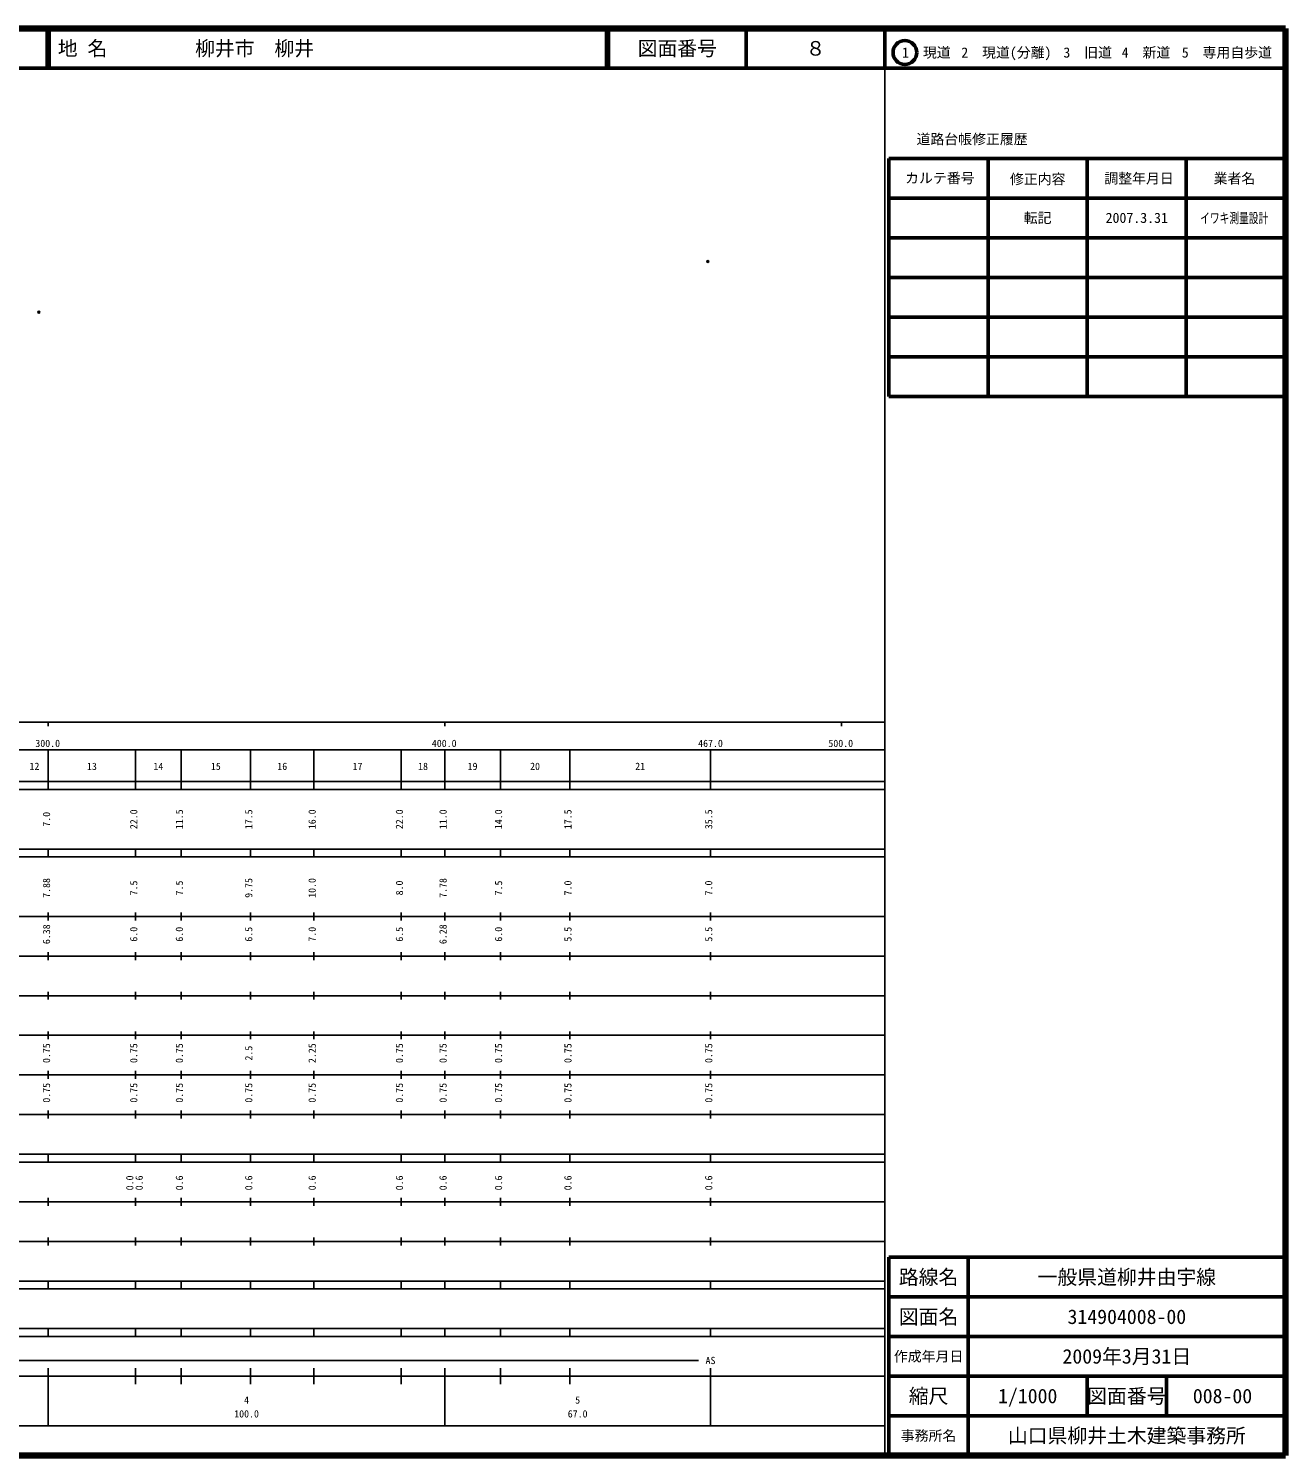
# Model space of a CAD drawing. Units: millimetres on the paper. Extents: x 40 to 680, y 20 to 380.
# Drawn here: x 363 to 680, y 20 to 380 of the extents above; entities that cross this region are included whole.
import ezdxf
from ezdxf.enums import TextEntityAlignment as Align

# ---------------------------------------------------------------- set-up
doc = ezdxf.new("R2010")
doc.units = ezdxf.units.MM
doc.header["$PDMODE"] = 32
doc.header["$PDSIZE"] = 0.5
doc.layers.add('M-OTRS', color=6, linetype='Continuous')
doc.layers.add('M-TTL-TXT', color=7, linetype='Continuous')
for name, color, linetype, lineweight in [('M-TTL', 2, 'Continuous', 140), ('M-TTL-BAND', 7, 'Continuous', 25), ('M-TTL-FRAM', 2, 'Continuous', 50), ('M-TTL-LINE', 7, 'Continuous', 50)]:
    doc.layers.add(name, color=color, linetype=linetype, lineweight=lineweight)
doc.styles.add('ＭＳ ゴシック', font='')
doc.styles.get('ＭＳ ゴシック').set_extended_font_data('MS Gothic')

msp = doc.modelspace()

# ---------------------------------------------------------------- linework, layer by layer
at = {"layer": 'M-OTRS'}
for p in [(534.314, 321.227), (365.612, 308.447)]:
    msp.add_point(p, dxfattribs=at)
at = {"layer": 'M-TTL'}
for p, q in [((680, 380), (40, 380)), ((680, 20), (680, 380)), ((40, 20), (680, 20))]:
    msp.add_line(p, q, dxfattribs=at)
at = {"layer": 'M-TTL-BAND'}
for p, q in [((579, 20), (579, 370)), ((40, 205), (579, 205)), ((368, 205), (368, 204)), ((468, 205), (468, 204)), ((568, 205), (568, 204)), ((68, 198), (579, 198)), ((368, 188), (368, 198)), ((390, 188), (390, 198)), ((401.5, 188), (401.5, 198)), ((419, 188), (419, 198)), ((435, 188), (435, 198)), ((457, 188), (457, 198)), ((468, 188), (468, 198)), ((482, 188), (482, 198)), ((499.5, 188), (499.5, 198)), ((535, 188), (535, 198)), ((40, 190), (579, 190)), ((40, 188), (579, 188)), ((40, 173), (579, 173)), ((368, 171), (368, 173)), ((390, 171), (390, 173)), ((401.5, 171), (401.5, 173)), ((419, 171), (419, 173)), ((435, 171), (435, 173)), ((457, 171), (457, 173)), ((468, 171), (468, 173)), ((482, 171), (482, 173)), ((499.5, 171), (499.5, 173)), ((535, 171), (535, 173)), ((40, 171), (579, 171)), ((40, 156), (579, 156)), ((368, 155), (368, 157)), ((390, 155), (390, 157)), ((401.5, 155), (401.5, 157)), ((419, 155), (419, 157)), ((435, 155), (435, 157)), ((457, 155), (457, 157)), ((468, 155), (468, 157)), ((482, 155), (482, 157)), ((499.5, 155), (499.5, 157)), ((535, 155), (535, 157)), ((46, 146), (579, 146)), ((368, 145), (368, 147)), ((390, 145), (390, 147)), ((401.5, 145), (401.5, 147)), ((419, 145), (419, 147)), ((435, 145), (435, 147)), ((457, 145), (457, 147)), ((468, 145), (468, 147)), ((482, 145), (482, 147)), ((499.5, 145), (499.5, 147)), ((535, 145), (535, 147)), ((368, 135), (368, 137)), ((390, 135), (390, 137)), ((401.5, 135), (401.5, 137)), ((419, 135), (419, 137)), ((435, 135), (435, 137)), ((457, 135), (457, 137)), ((468, 135), (468, 137)), ((482, 135), (482, 137)), ((499.5, 135), (499.5, 137)), ((535, 135), (535, 137)), ((52, 136), (579, 136)), ((46, 126), (579, 126)), ((368, 125), (368, 127)), ((390, 125), (390, 127)), ((401.5, 125), (401.5, 127)), ((419, 125), (419, 127)), ((435, 125), (435, 127)), ((457, 125), (457, 127)), ((468, 125), (468, 127)), ((482, 125), (482, 127)), ((499.5, 125), (499.5, 127)), ((535, 125), (535, 127)), ((52, 116), (579, 116)), ((368, 115), (368, 117)), ((390, 115), (390, 117)), ((401.5, 115), (401.5, 117)), ((419, 115), (419, 117)), ((435, 115), (435, 117)), ((457, 115), (457, 117)), ((468, 115), (468, 117)), ((482, 115), (482, 117)), ((499.5, 115), (499.5, 117)), ((535, 115), (535, 117)), ((46, 106), (579, 106)), ((368, 105), (368, 107)), ((390, 105), (390, 107)), ((401.5, 105), (401.5, 107)), ((419, 105), (419, 107)), ((435, 105), (435, 107)), ((457, 105), (457, 107)), ((468, 105), (468, 107)), ((482, 105), (482, 107)), ((499.5, 105), (499.5, 107)), ((535, 105), (535, 107)), ((40, 96), (579, 96)), ((40, 94), (579, 94)), ((368, 94), (368, 96)), ((390, 94), (390, 96)), ((401.5, 94), (401.5, 96)), ((419, 94), (419, 96)), ((435, 94), (435, 96)), ((457, 94), (457, 96)), ((468, 94), (468, 96)), ((482, 94), (482, 96)), ((499.5, 94), (499.5, 96)), ((535, 94), (535, 96)), ((49, 84), (579, 84)), ((368, 83), (368, 85)), ((390, 83), (390, 85)), ((401.5, 83), (401.5, 85)), ((419, 83), (419, 85)), ((435, 83), (435, 85)), ((457, 83), (457, 85)), ((468, 83), (468, 85)), ((482, 83), (482, 85)), ((499.5, 83), (499.5, 85)), ((535, 83), (535, 85)), ((40, 74), (579, 74)), ((368, 73), (368, 75)), ((390, 73), (390, 75)), ((401.5, 73), (401.5, 75)), ((419, 73), (419, 75)), ((435, 73), (435, 75)), ((457, 73), (457, 75)), ((468, 73), (468, 75)), ((482, 73), (482, 75)), ((499.5, 73), (499.5, 75)), ((535, 73), (535, 75)), ((40, 64), (579, 64)), ((40, 62), (579, 62)), ((368, 62), (368, 64)), ((390, 62), (390, 64)), ((401.5, 62), (401.5, 64)), ((419, 62), (419, 64)), ((435, 62), (435, 64)), ((457, 62), (457, 64)), ((468, 62), (468, 64)), ((482, 62), (482, 64)), ((499.5, 62), (499.5, 64)), ((535, 62), (535, 64)), ((40, 52), (579, 52)), ((368, 50), (368, 52)), ((390, 50), (390, 52)), ((401.5, 50), (401.5, 52)), ((419, 50), (419, 52)), ((435, 50), (435, 52)), ((457, 50), (457, 52)), ((468, 50), (468, 52)), ((482, 50), (482, 52)), ((499.5, 50), (499.5, 52)), ((535, 50), (535, 52)), ((40, 50), (579, 50)), ((71, 44), (532, 44)), ((40, 40), (579, 40)), ((368, 27.5), (368, 42)), ((390, 38), (390, 42)), ((401.5, 38), (401.5, 42)), ((419, 38), (419, 42)), ((435, 38), (435, 42)), ((457, 38), (457, 42)), ((468, 27.5), (468, 42)), ((482, 38), (482, 42)), ((499.5, 38), (499.5, 42)), ((535, 27.5), (535, 42)), ((68, 27.5), (579, 27.5))]:
    msp.add_line(p, q, dxfattribs=at)
at = {"layer": 'M-TTL-FRAM'}
for p, q in [((580, 347.197), (580, 287.197)), ((580, 347.197), (680, 347.197)), ((580, 287.197), (680, 287.197)), ((680, 70), (580, 70)), ((580, 70), (580, 20))]:
    msp.add_line(p, q, dxfattribs=at)
at = {"layer": 'M-TTL-LINE'}
for p, q in [((367.75, 380), (367.75, 370)), ((368.25, 380), (368.25, 370)), ((508.747, 380), (508.747, 370)), ((509.247, 380), (509.247, 370)), ((543.997, 380), (543.997, 370)), ((579, 380), (579, 370)), ((40, 370), (680, 370)), ((605, 347.197), (605, 287.197)), ((630, 347.197), (630, 287.197)), ((655, 347.197), (655, 287.197)), ((580, 337.197), (680, 337.197)), ((580, 327.197), (680, 327.197)), ((580, 317.197), (680, 317.197)), ((580, 307.197), (680, 307.197)), ((580, 297.197), (680, 297.197)), ((600, 70), (600, 20)), ((680, 60), (580, 60)), ((680, 50), (580, 50)), ((680, 40), (580, 40)), ((630, 40), (630, 30)), ((650, 40), (650, 30)), ((680, 30), (580, 30))]:
    msp.add_line(p, q, dxfattribs=at)
msp.add_circle((584.031, 373.958), 3, dxfattribs=at)

# ---------------------------------------------------------------- texts
at = {"layer": 'M-TTL-BAND', "style": 'ＭＳ ゴシック'}
for s, p in [('300.0', (367.844, 198.195)), ('400.0', (467.844, 198.195)), ('467.0', (535, 198.195)), ('500.0', (567.844, 198.195)), ('12', (364.5, 192.405)), ('13', (379, 192.405)), ('14', (395.75, 192.405)), ('15', (410.25, 192.405)), ('16', (427, 192.405)), ('17', (446, 192.405)), ('18', (462.5, 192.405)), ('19', (475, 192.405)), ('20', (490.75, 192.405)), ('21', (517.25, 192.405)), ('AS', (535, 42.5)), ('4', (418, 32.523)), ('5', (501.5, 32.523)), ('100.0', (418, 29.033)), ('67.0', (501.5, 29.033))]:
    msp.add_text(s, height=1.833, dxfattribs=at).set_placement(p, align=Align.BOTTOM_CENTER)
for s, p in [('7.0', (369, 180.5)), ('22.0', (391, 180.5)), ('11.5', (402.5, 180.5)), ('17.5', (420, 180.5)), ('16.0', (436, 180.5)), ('22.0', (458, 180.5)), ('11.0', (469, 180.5)), ('14.0', (483, 180.5)), ('17.5', (500.5, 180.5)), ('35.5', (536, 180.5)), ('7.88', (369, 163.174)), ('7.5', (391, 163.174)), ('7.5', (402.5, 163.174)), ('9.75', (420, 163.174)), ('10.0', (436, 163.174)), ('8.0', (458, 163.174)), ('7.78', (469, 163.174)), ('7.5', (483, 163.174)), ('7.0', (500.5, 163.174)), ('7.0', (536, 163.174)), ('6.38', (369, 151.5)), ('6.0', (391, 151.5)), ('6.0', (402.5, 151.5)), ('6.5', (420, 151.5)), ('7.0', (436, 151.5)), ('6.5', (458, 151.5)), ('6.28', (469, 151.5)), ('6.0', (483, 151.5)), ('5.5', (500.5, 151.5)), ('5.5', (536, 151.5)), ('0.75', (369, 121.5)), ('0.75', (391, 121.5)), ('0.75', (402.5, 121.5)), ('2.5', (420, 121.5)), ('2.25', (436, 121.5)), ('0.75', (458, 121.5)), ('0.75', (469, 121.5)), ('0.75', (483, 121.5)), ('0.75', (500.5, 121.5)), ('0.75', (536, 121.5)), ('0.75', (369, 111.5)), ('0.75', (391, 111.5)), ('0.75', (402.5, 111.5)), ('0.75', (420, 111.5)), ('0.75', (436, 111.5)), ('0.75', (458, 111.5)), ('0.75', (469, 111.5)), ('0.75', (483, 111.5)), ('0.75', (500.5, 111.5)), ('0.75', (536, 111.5)), ('0.0', (390, 88.764)), ('0.6', (392.37, 88.764)), ('0.6', (402.5, 88.764)), ('0.6', (420, 88.764)), ('0.6', (436, 88.764)), ('0.6', (458, 88.764)), ('0.6', (469, 88.764)), ('0.6', (483, 88.764)), ('0.6', (500.5, 88.764)), ('0.6', (536, 88.764))]:
    msp.add_text(s, height=1.833, rotation=90, dxfattribs=at).set_placement(p, align=Align.BOTTOM_CENTER)
at = {"layer": 'M-TTL-TXT', "style": 'ＭＳ ゴシック'}
for s, p in [('地 名', (370.38, 375)), ('柳井市\u3000柳井', (405.024, 375))]:
    msp.add_text(s, height=3.666, dxfattribs=at).set_placement(p, align=Align.MIDDLE_LEFT)
for s, height, p in [('図面番号', 3.666, (526.622, 375)), ('８', 3.666, (561.497, 375)), ('1\u3000現道', 2.566, (589.448, 373.958)), ('2\u3000現道(分離)', 2.566, (609.619, 373.958)), ('3\u3000旧道', 2.566, (630.121, 373.958)), ('4\u3000新道', 2.566, (644.824, 373.958)), ('5\u3000専用自歩道', 2.566, (665.228, 373.958)), ('道路台帳修正履歴', 2.566, (600.968, 352.113)), ('カルテ番号', 2.566, (592.839, 342.277)), ('修正内容', 2.566, (617.509, 342.023)), ('調整年月日', 2.566, (643.089, 342.197)), ('業者名', 2.566, (667.134, 342.197)), ('転記', 2.566, (617.5, 332.245)), ('2007.3.31', 2.566, (642.5, 332.245)), ('路線名', 3.666, (590, 65)), ('路線名', 3.666, (590, 65)), ('一般県道柳井由宇線', 3.666, (640, 65)), ('図面名', 3.666, (590, 55)), ('図面名', 3.666, (590, 55)), ('314904008-00', 3.666, (640, 55)), ('2009年3月31日', 3.666, (640, 45)), ('作成年月日', 2.566, (590, 45)), ('作成年月日', 2.566, (590, 45)), ('縮尺', 3.666, (590, 35)), ('縮尺', 3.666, (590, 35)), ('1/1000', 3.666, (615, 35)), ('図面番号', 3.666, (640, 35)), ('図面番号', 3.666, (640, 35)), ('008-00', 3.666, (664.125, 35)), ('事務所名', 2.566, (590, 25)), ('事務所名', 2.566, (590, 25)), ('山口県柳井土木建築事務所', 3.666, (640, 25))]:
    msp.add_text(s, height=height, dxfattribs=at).set_placement(p, align=Align.MIDDLE_CENTER)
at = {"layer": 'M-TTL-TXT', "style": 'ＭＳ ゴシック', "width": 0.7}
msp.add_text('イワキ測量設計', height=2.566, dxfattribs=at).set_placement((667.077, 332.189), align=Align.MIDDLE_CENTER)

doc.saveas('drawing.dxf')
